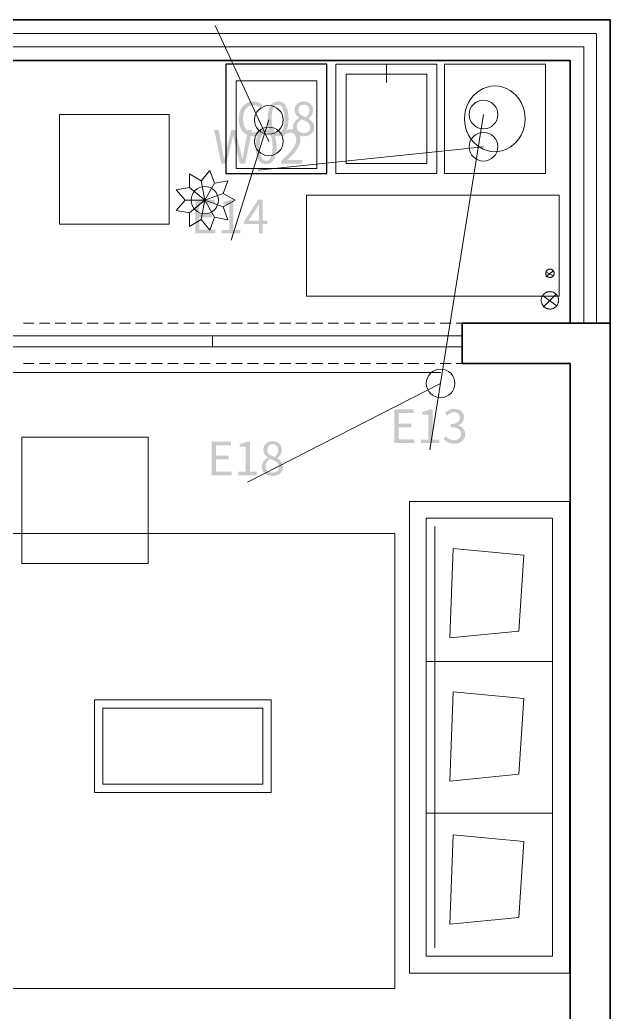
# Model space of a CAD drawing. Header units: millimetres. Extents: x -4600 to 229000, y -4300 to 19460.
# Drawn here: x 90752 to 94257, y 7580 to 13471 of the extents above; entities that cross this region are included whole.
import ezdxf

# ---------------------------------------------------------------- set-up
doc = ezdxf.new("R2010")
doc.units = ezdxf.units.MM
doc.header["$LTSCALE"] = 100
for name, color, linetype, lineweight in [('A-APPLIANCE', 4, 'Continuous', 18), ('A-CABINET', 32, 'Continuous', 25), ('A-CURTAIN', 6, 'Continuous', 13), ('A-ELEC', 1, 'Continuous', 18), ('A-EX-BEAM', 8, 'Continuous', 13), ('A-EX-SERVICE', 6, 'Continuous', 13), ('A-EX-WALL', 7, 'Continuous', 35), ('A-EX-WINDOW', 4, 'Continuous', 18), ('A-FURN', 7, 'Continuous', 18), ('A-LEADER', 8, 'Continuous', 13), ('A-NEW-DOOR', 3, 'Continuous', 18), ('A-RUG', 8, 'Continuous', 9), ('A-SANITARY', 4, 'Continuous', 18), ('A-TEXT', 7, 'Continuous', 18), ('A-WATER', 5, 'Continuous', 18), ('R2-DETAIL', 7, 'Continuous', 13), ('R2-PLANT', 3, 'Continuous', 13)]:
    doc.layers.add(name, color=color, linetype=linetype, lineweight=lineweight)

# ---------------------------------------------------------------- blocks, each defined once
blk = doc.blocks.new('SOURCE_PROPOSED')
at = {"layer": 'A-EX-BEAM'}
for p, q in [((10774.1, 9870), (10835.3, 9870)), ((10869.7, 9870), (10930.8, 9870)), ((10961.4, 9870), (11026.4, 9870)), ((11057, 9870), (11122, 9870)), ((11152.6, 9870), (11217.6, 9870)), ((11248.2, 9870), (11313.2, 9870)), ((11343.7, 9870), (11408.7, 9870)), ((11439.3, 9870), (11504.3, 9870)), ((11534.9, 9870), (11599.9, 9870)), ((11630.5, 9870), (11691.7, 9870)), ((11726.1, 9870), (11787.2, 9870)), ((11821.6, 9870), (11882.8, 9870)), ((11917.2, 9870), (11978.4, 9870)), ((12009, 9870), (12074, 9870)), ((12104.6, 9870), (12169.6, 9870)), ((12200.1, 9870), (12265.1, 9870)), ((12295.7, 9870), (12360.7, 9870)), ((12391.3, 9870), (12456.3, 9870)), ((12486.9, 9870), (12551.9, 9870)), ((12582.5, 9870), (12643.6, 9870)), ((12678.1, 9870), (12739.2, 9870)), ((12773.6, 9870), (12834.8, 9870)), ((12869.2, 9870), (12930.4, 9870)), ((12961, 9870), (13026, 9870)), ((13056.5, 9870), (13121.5, 9870)), ((13152.1, 9870), (13217.1, 9870)), ((13247.7, 9870), (13312.7, 9870)), ((13343.3, 9870), (13377.7, 9870)), ((10774.1, 9630), (10835.3, 9630)), ((10869.7, 9630), (10930.8, 9630)), ((10961.4, 9630), (11026.4, 9630)), ((11057, 9630), (11122, 9630)), ((11152.6, 9630), (11217.6, 9630)), ((11248.2, 9630), (11313.2, 9630)), ((11343.7, 9630), (11408.7, 9630)), ((11439.3, 9630), (11504.3, 9630)), ((11534.9, 9630), (11599.9, 9630)), ((11630.5, 9630), (11691.7, 9630)), ((11726.1, 9630), (11787.2, 9630)), ((11821.6, 9630), (11882.8, 9630)), ((11917.2, 9630), (11978.4, 9630)), ((12009, 9630), (12074, 9630)), ((12104.6, 9630), (12169.6, 9630)), ((12200.1, 9630), (12265.1, 9630)), ((12295.7, 9630), (12360.7, 9630)), ((12391.3, 9630), (12456.3, 9630)), ((12486.9, 9630), (12551.9, 9630)), ((12582.5, 9630), (12643.6, 9630)), ((12678.1, 9630), (12739.2, 9630)), ((12773.6, 9630), (12834.8, 9630)), ((12869.2, 9630), (12930.4, 9630)), ((12961, 9630), (13026, 9630)), ((13056.5, 9630), (13121.5, 9630)), ((13152.1, 9630), (13217.1, 9630)), ((13247.7, 9630), (13312.7, 9630)), ((13343.3, 9630), (13377.7, 9630))]:
    blk.add_line(p, q, dxfattribs=at)
at = {"layer": 'A-EX-SERVICE'}
for p, q in [((13874.7, 10145.3), (13916.8, 10179.7)), ((13920.6, 10149.1), (13874.7, 10175.9)), ((13939.7, 9973.2), (13855.6, 10034.4)), ((13859.4, 9965.6), (13935.9, 10042.1)), ((10774.1, 9870), (10835.3, 9870)), ((10869.7, 9870), (10930.8, 9870)), ((10961.4, 9870), (11026.4, 9870)), ((11057, 9870), (11122, 9870)), ((11152.6, 9870), (11217.6, 9870)), ((11248.2, 9870), (11313.2, 9870)), ((11343.7, 9870), (11408.7, 9870)), ((11439.3, 9870), (11504.3, 9870)), ((11534.9, 9870), (11599.9, 9870)), ((11630.5, 9870), (11691.7, 9870)), ((11726.1, 9870), (11787.2, 9870)), ((11821.6, 9870), (11882.8, 9870)), ((11917.2, 9870), (11978.4, 9870)), ((12009, 9870), (12074, 9870)), ((12104.6, 9870), (12169.6, 9870)), ((12200.1, 9870), (12265.1, 9870)), ((12295.7, 9870), (12360.7, 9870)), ((12391.3, 9870), (12456.3, 9870)), ((12486.9, 9870), (12551.9, 9870)), ((12582.5, 9870), (12643.6, 9870)), ((12678.1, 9870), (12739.2, 9870)), ((12773.6, 9870), (12834.8, 9870)), ((12869.2, 9870), (12930.4, 9870)), ((12961, 9870), (13026, 9870)), ((13056.5, 9870), (13121.5, 9870)), ((13152.1, 9870), (13217.1, 9870)), ((13247.7, 9870), (13312.7, 9870)), ((13343.3, 9870), (13377.7, 9870)), ((10774.1, 9630), (10835.3, 9630)), ((10869.7, 9630), (10930.8, 9630)), ((10961.4, 9630), (11026.4, 9630)), ((11057, 9630), (11122, 9630)), ((11152.6, 9630), (11217.6, 9630)), ((11248.2, 9630), (11313.2, 9630)), ((11343.7, 9630), (11408.7, 9630)), ((11439.3, 9630), (11504.3, 9630)), ((11534.9, 9630), (11599.9, 9630)), ((11630.5, 9630), (11691.7, 9630)), ((11726.1, 9630), (11787.2, 9630)), ((11821.6, 9630), (11882.8, 9630)), ((11917.2, 9630), (11978.4, 9630)), ((12009, 9630), (12074, 9630)), ((12104.6, 9630), (12169.6, 9630)), ((12200.1, 9630), (12265.1, 9630)), ((12295.7, 9630), (12360.7, 9630)), ((12391.3, 9630), (12456.3, 9630)), ((12486.9, 9630), (12551.9, 9630)), ((12582.5, 9630), (12643.6, 9630)), ((12678.1, 9630), (12739.2, 9630)), ((12773.6, 9630), (12834.8, 9630)), ((12869.2, 9630), (12930.4, 9630)), ((12961, 9630), (13026, 9630)), ((13056.5, 9630), (13121.5, 9630)), ((13152.1, 9630), (13217.1, 9630)), ((13247.7, 9630), (13312.7, 9630)), ((13343.3, 9630), (13377.7, 9630))]:
    blk.add_line(p, q, dxfattribs=at)
for points in [[(13899.6, 10191.2), (13897.9, 10191.1), (13896.2, 10190.9), (13894.6, 10190.7), (13893, 10190.3), (13891.4, 10189.8), (13889.9, 10189.2), (13888.4, 10188.5), (13887, 10187.8), (13885.7, 10186.9), (13884.4, 10186), (13883.2, 10185), (13882, 10183.9), (13880.9, 10182.7), (13879.9, 10181.5), (13879, 10180.2), (13878.1, 10178.9), (13877.3, 10177.5), (13876.7, 10176), (13876.1, 10174.5), (13875.6, 10172.9), (13875.2, 10171.3), (13874.9, 10169.7), (13874.8, 10168), (13874.7, 10166.3)], [(13874.7, 10166.3), (13874.8, 10164.6), (13874.9, 10163), (13875.2, 10161.3), (13875.6, 10159.7), (13876.1, 10158.2), (13876.7, 10156.6), (13877.3, 10155.2), (13878.1, 10153.8), (13879, 10152.4), (13879.9, 10151.1), (13880.9, 10149.9), (13882, 10148.7), (13883.2, 10147.7), (13884.4, 10146.6), (13885.7, 10145.7), (13887, 10144.9), (13888.4, 10144.1), (13889.9, 10143.4), (13891.4, 10142.8), (13893, 10142.4), (13894.6, 10142), (13896.2, 10141.7), (13897.9, 10141.5), (13899.6, 10141.5)], [(13924.4, 10166.3), (13924.4, 10168), (13924.2, 10169.7), (13923.9, 10171.3), (13923.5, 10172.9), (13923, 10174.5), (13922.5, 10176), (13921.8, 10177.5), (13921, 10178.9), (13920.2, 10180.2), (13919.2, 10181.5), (13918.2, 10182.7), (13917.1, 10183.9), (13916, 10185), (13914.8, 10186), (13913.5, 10186.9), (13912.1, 10187.8), (13910.7, 10188.5), (13909.2, 10189.2), (13907.7, 10189.8), (13906.2, 10190.3), (13904.6, 10190.7), (13902.9, 10190.9), (13901.3, 10191.1), (13899.6, 10191.2)], [(13899.6, 10141.5), (13901.3, 10141.5), (13902.9, 10141.7), (13904.6, 10142), (13906.2, 10142.4), (13907.7, 10142.8), (13909.2, 10143.4), (13910.7, 10144.1), (13912.1, 10144.9), (13913.5, 10145.7), (13914.8, 10146.6), (13916, 10147.7), (13917.1, 10148.7), (13918.2, 10149.9), (13919.2, 10151.1), (13920.2, 10152.4), (13921, 10153.8), (13921.8, 10155.2), (13922.5, 10156.6), (13923, 10158.2), (13923.5, 10159.7), (13923.9, 10161.3), (13924.2, 10163), (13924.4, 10164.6), (13924.4, 10166.3)], [(13899.6, 10057.4), (13896, 10057.2), (13892.6, 10056.9), (13889.2, 10056.3), (13885.8, 10055.5), (13882.6, 10054.5), (13879.5, 10053.3), (13876.4, 10051.9), (13873.5, 10050.3), (13870.7, 10048.5), (13868, 10046.6), (13865.5, 10044.5), (13863.1, 10042.2), (13860.8, 10039.8), (13858.7, 10037.3), (13856.8, 10034.6), (13855, 10031.8), (13853.4, 10028.9), (13852, 10025.8), (13850.8, 10022.7), (13849.8, 10019.5), (13849, 10016.1), (13848.4, 10012.7), (13848.1, 10009.3), (13848, 10005.7)], [(13951.2, 10005.7), (13951.1, 10009.3), (13950.7, 10012.7), (13950.1, 10016.1), (13949.3, 10019.5), (13948.3, 10022.7), (13947.1, 10025.8), (13945.7, 10028.9), (13944.1, 10031.8), (13942.4, 10034.6), (13940.4, 10037.3), (13938.3, 10039.8), (13936.1, 10042.2), (13933.7, 10044.5), (13931.1, 10046.6), (13928.4, 10048.5), (13925.6, 10050.3), (13922.7, 10051.9), (13919.7, 10053.3), (13916.5, 10054.5), (13913.3, 10055.5), (13910, 10056.3), (13906.6, 10056.9), (13903.1, 10057.2), (13899.6, 10057.4)], [(13848, 10005.7), (13848.1, 10002.2), (13848.4, 9998.7), (13849, 9995.3), (13849.8, 9992), (13850.8, 9988.8), (13852, 9985.6), (13853.4, 9982.6), (13855, 9979.7), (13856.8, 9976.9), (13858.7, 9974.2), (13860.8, 9971.6), (13863.1, 9969.2), (13865.5, 9967), (13868, 9964.9), (13870.7, 9962.9), (13873.5, 9961.2), (13876.4, 9959.6), (13879.5, 9958.2), (13882.6, 9957), (13885.8, 9956), (13889.2, 9955.2), (13892.6, 9954.6), (13896, 9954.2), (13899.6, 9954.1)], [(13899.6, 9954.1), (13903.1, 9954.2), (13906.6, 9954.6), (13910, 9955.2), (13913.3, 9956), (13916.5, 9957), (13919.7, 9958.2), (13922.7, 9959.6), (13925.6, 9961.2), (13928.4, 9962.9), (13931.1, 9964.9), (13933.7, 9967), (13936.1, 9969.2), (13938.3, 9971.6), (13940.4, 9974.2), (13942.4, 9976.9), (13944.1, 9979.7), (13945.7, 9982.6), (13947.1, 9985.6), (13948.3, 9988.8), (13949.3, 9992), (13950.1, 9995.3), (13950.7, 9998.7), (13951.1, 10002.2), (13951.2, 10005.7)]]:
    blk.add_lwpolyline(points, dxfattribs=at)
at = {"layer": 'A-EX-WALL'}
for p, q in [((14257, 11670.9), (7125.7, 11670.9)), ((14257, 2328.5), (14257, 11670.9)), ((14020, 11430), (7362.7, 11430)), ((14020, 9870), (14020, 11430)), ((13377.7, 9630), (13377.7, 9870)), ((13377.7, 9870), (14257, 9870)), ((14020, 9630), (13377.7, 9630)), ((14020, 2570.8), (14020, 9630))]:
    blk.add_line(p, q, dxfattribs=at)
at = {"layer": 'A-EX-WINDOW'}
for p, q in [((14176.8, 11590.6), (7206.3, 11590.6)), ((14176.8, 9870), (14176.8, 11590.6)), ((14100.3, 11510.3), (7282.6, 11510.3)), ((14100.3, 9870), (14100.3, 11510.3))]:
    blk.add_line(p, q, dxfattribs=at)
blk = doc.blocks.new('FURNITURE_INDEX')
at = {"layer": 'A-TEXT'}
h = blk.add_hatch(color=256, dxfattribs=at)
edge = h.paths.add_edge_path()
edge.add_spline(control_points=[(12138.6, 10979.8), (12164.5, 10979.8), (12184.2, 10990.2), (12200, 11008.4)], knot_values=[0, 0, 0, 0, 1, 1, 1, 1], degree=3, periodic=0)
edge.add_line((12200, 11008.4), (12186.1, 11024.5))
edge.add_spline(control_points=[(12186.1, 11024.5), (12173.3, 11010.3), (12158.8, 11001.9), (12139.7, 11001.9), (12101.5, 11001.9), (12077.5, 11033.5), (12077.5, 11084), (12077.5, 11133.9), (12102.9, 11164.8), (12140.5, 11164.8), (12157.7, 11164.8), (12170.8, 11157.1), (12181.4, 11146)], knot_values=[0, 0, 0, 0, 1, 1, 1, 2, 2, 2, 3, 3, 3, 4, 4, 4, 4], degree=3, periodic=0)
edge.add_line((12181.4, 11146), (12195.1, 11162.3))
edge.add_spline(control_points=[(12195.1, 11162.3), (12183.6, 11175.1), (12164.5, 11186.9), (12140.2, 11186.9), (12089.5, 11186.9), (12051.6, 11147.9), (12051.6, 11083.2), (12051.6, 11018.3), (12088.7, 10979.8), (12138.6, 10979.8)], knot_values=[0, 0, 0, 0, 1, 1, 1, 2, 2, 2, 3, 3, 3, 3], degree=3, periodic=0)
h = blk.add_hatch(color=256, dxfattribs=at)
edge = h.paths.add_edge_path()
edge.add_spline(control_points=[(12285.7, 10979.8), (12323.6, 10979.8), (12347.9, 11014.2), (12347.9, 11084), (12347.9, 11153.3), (12323.6, 11186.9), (12285.7, 11186.9), (12247.5, 11186.9), (12223.5, 11153.3), (12223.5, 11084), (12223.5, 11014.2), (12247.5, 10979.8), (12285.7, 10979.8)], knot_values=[0, 0, 0, 0, 1, 1, 1, 2, 2, 2, 3, 3, 3, 4, 4, 4, 4], degree=3, periodic=0)
edge = h.paths.add_edge_path(flags=0)
edge.add_spline(control_points=[(12285.7, 11000), (12263, 11000), (12247.5, 11025.4), (12247.5, 11084), (12247.5, 11142.4), (12263, 11167.2), (12285.7, 11167.2), (12308.3, 11167.2), (12323.9, 11142.4), (12323.9, 11084), (12323.9, 11025.4), (12308.3, 11000), (12285.7, 11000)], knot_values=[0, 0, 0, 0, 1, 1, 1, 2, 2, 2, 3, 3, 3, 4, 4, 4, 4], degree=3, periodic=0)
h = blk.add_hatch(color=256, dxfattribs=at)
edge = h.paths.add_edge_path()
edge.add_spline(control_points=[(12437.7, 10979.8), (12475, 10979.8), (12500.1, 11002.4), (12500.1, 11031.4), (12500.1, 11058.9), (12484, 11073.9), (12466.6, 11084)], knot_values=[0, 0, 0, 0, 1, 1, 1, 2, 2, 2, 2], degree=3, periodic=0)
edge.add_line((12466.6, 11084), (12466.6, 11085.4))
edge.add_spline(control_points=[(12466.6, 11085.4), (12478.3, 11094.7), (12493, 11112.7), (12493, 11133.7), (12493, 11164.5), (12472.3, 11186.3), (12438.2, 11186.3), (12407.1, 11186.3), (12383.4, 11165.9), (12383.4, 11135.6), (12383.4, 11114.6), (12395.9, 11099.6), (12410.4, 11089.5)], knot_values=[0, 0, 0, 0, 1, 1, 1, 2, 2, 2, 3, 3, 3, 4, 4, 4, 4], degree=3, periodic=0)
edge.add_line((12410.4, 11089.5), (12410.4, 11088.4))
edge.add_spline(control_points=[(12410.4, 11088.4), (12392.1, 11078.6), (12373.8, 11059.7), (12373.8, 11033), (12373.8, 11002.2), (12400.5, 10979.8), (12437.7, 10979.8)], knot_values=[0, 0, 0, 0, 1, 1, 1, 2, 2, 2, 2], degree=3, periodic=0)
edge = h.paths.add_edge_path(flags=0)
edge.add_spline(control_points=[(12437.9, 10998.3), (12413.9, 10998.3), (12395.9, 11013.9), (12395.9, 11035.2), (12395.9, 11054.3), (12407.4, 11070.1), (12423.5, 11080.5)], knot_values=[0, 0, 0, 0, 1, 1, 1, 2, 2, 2, 2], degree=3, periodic=0)
edge.add_spline(control_points=[(12423.5, 11080.5), (12451.8, 11069), (12476.4, 11059.2), (12476.4, 11032.2), (12476.4, 11012.3), (12461.1, 10998.3), (12437.9, 10998.3)], knot_values=[0, 0, 0, 0, 1, 1, 1, 2, 2, 2, 2], degree=3, periodic=0)
edge = h.paths.add_edge_path(flags=0)
edge.add_spline(control_points=[(12451.3, 11091.9), (12427.6, 11101.2), (12406, 11111.8), (12406, 11135.6), (12406, 11155), (12419.4, 11167.8), (12437.9, 11167.8), (12459.2, 11167.8), (12471.8, 11152.2), (12471.8, 11132.3), (12471.8, 11117.6), (12464.7, 11103.9), (12451.3, 11091.9)], knot_values=[0, 0, 0, 0, 1, 1, 1, 2, 2, 2, 3, 3, 3, 4, 4, 4, 4], degree=3, periodic=0)
at = {"layer": 'A-APPLIANCE'}
for points in [[(13272.6, 11408.3), (13872.6, 11408.3), (13872.6, 10758.3), (13272.6, 10758.3)], [(12035.9, 10788.3), (12515.9, 10788.3), (12515.9, 11308.3), (12035.9, 11308.3)], [(13752.6, 11083.3), (13751, 11108.8), (13746.4, 11133.8), (13738.9, 11158), (13728.4, 11180.8), (13715.4, 11202), (13699.8, 11221.2), (13682.1, 11238), (13662.6, 11252.2), (13641.4, 11263.5), (13619.1, 11271.7), (13596.1, 11276.7), (13572.6, 11278.3), (13549.1, 11276.7), (13526, 11271.7), (13503.7, 11263.5), (13482.6, 11252.2), (13463, 11238), (13445.3, 11221.2), (13429.8, 11202), (13416.7, 11180.8), (13406.3, 11158), (13398.7, 11133.8), (13394.1, 11108.8), (13392.6, 11083.3), (13394.1, 11057.9), (13398.7, 11032.9), (13406.3, 11008.7), (13416.7, 10985.8), (13429.8, 10964.6), (13445.3, 10945.4), (13463, 10928.6), (13482.6, 10914.5), (13503.7, 10903.2), (13526, 10895), (13549.1, 10890), (13572.6, 10888.3), (13596.1, 10890), (13619.1, 10895), (13641.4, 10903.2), (13662.6, 10914.5), (13682.1, 10928.6), (13699.8, 10945.4), (13715.4, 10964.6), (13728.4, 10985.8), (13738.9, 11008.7), (13746.4, 11032.9), (13751, 11057.9), (13752.6, 11083.3)], [(12453.8, 10630.9), (13953.8, 10630.9), (13953.8, 10030.9), (12453.8, 10030.9)]]:
    blk.add_lwpolyline(points, close=True, dxfattribs=at)
at = {"layer": 'A-CABINET'}
blk.add_lwpolyline([(11975.9, 10758.3), (12575.9, 10758.3), (12575.9, 11408.3), (11975.9, 11408.3)], close=True, dxfattribs=at)
at = {"layer": 'A-CURTAIN'}
blk.add_line((10542.1, 9576.5), (13250.3, 9576.5), dxfattribs=at)
at = {"layer": 'A-FURN'}
for p, q in [((13165.5, 7862.2), (13915.5, 7862.2)), ((13165.5, 6962.2), (13915.5, 6962.2))]:
    blk.add_line(p, q, dxfattribs=at)
for points in [[(10988.2, 11108.8), (11638.2, 11108.8), (11638.2, 10458.8), (10988.2, 10458.8)], [(10765.2, 9194.3), (11515.2, 9194.3), (11515.2, 8444.3), (10765.2, 8444.3)], [(13065.5, 8812.2), (14015.5, 8812.2), (14015.5, 6012.2), (13065.5, 6012.2)], [(13165.5, 8712.2), (13915.5, 8712.2), (13915.5, 6112.2), (13165.5, 6112.2)], [(11195.3, 7633.8), (12245.3, 7633.8), (12245.3, 7083.8), (11195.3, 7083.8)], [(11245.3, 7583.8), (12195.3, 7583.8), (12195.3, 7133.8), (11245.3, 7133.8)]]:
    blk.add_lwpolyline(points, close=True, dxfattribs=at)
at = {"layer": 'A-NEW-DOOR'}
for p, q in [((10418.5, 9795.2), (13377.7, 9795.2)), ((11896.2, 9795.2), (11896.2, 9730.6)), ((10418.5, 9730.6), (13377.7, 9730.6))]:
    blk.add_line(p, q, dxfattribs=at)
at = {"layer": 'A-RUG'}
blk.add_lwpolyline([(10128, 8621.1), (12978, 8621.1), (12978, 5921.1), (10128, 5921.1)], close=True, dxfattribs=at)
at = {"layer": 'A-SANITARY'}
blk.add_line((12929, 11408.3), (12929, 11298.3), dxfattribs=at)
for points in [[(12629, 11408.3), (13229, 11408.3), (13229, 10758.3), (12629, 10758.3)], [(12689, 11348.3), (13169, 11348.3), (13169, 10818.3), (12689, 10818.3)]]:
    blk.add_lwpolyline(points, close=True, dxfattribs=at)
at = {"layer": 'R2-DETAIL'}
blk.add_line((13215.5, 6162.2), (13215.5, 8662.2), dxfattribs=at)
for points in [[(13305.5, 8002.2), (13715.5, 8042.2), (13745.5, 8492.2), (13325.5, 8532.2)], [(13305.5, 7152.2), (13715.5, 7192.2), (13745.5, 7642.2), (13325.5, 7682.2)], [(13305.5, 6302.2), (13715.5, 6342.2), (13745.5, 6792.2), (13325.5, 6832.2)]]:
    blk.add_lwpolyline(points, close=True, dxfattribs=at)
at = {"layer": 'R2-PLANT'}
for points in [[(11850, 10600), (11829.8, 10715.2), (11760, 10755.9), (11760.3, 10675.1), (11850, 10600)], [(11850, 10600), (11908.6, 10701.3), (11881.3, 10777.3), (11829.6, 10715.2), (11850, 10600)], [(11850, 10600), (11760.4, 10675.3), (11680.9, 10661.6), (11733, 10599.9), (11850, 10600)], [(11850, 10600), (11960, 10639.9), (11987.9, 10715.7), (11908.4, 10701.4), (11850, 10600)], [(11850, 10600), (11959.9, 10559.9), (12030, 10600), (11959.9, 10640.1), (11850, 10600)], [(11850, 10600), (11733, 10600.1), (11680.9, 10538.4), (11760.4, 10524.7), (11850, 10600)], [(11850, 10600), (11760.3, 10524.9), (11760, 10444.1), (11829.8, 10484.8), (11850, 10600)], [(11850, 10600), (11829.6, 10484.8), (11881.3, 10422.7), (11908.6, 10498.7), (11850, 10600)], [(11850, 10600), (11908.4, 10498.6), (11987.9, 10484.3), (11960, 10560.1), (11850, 10600)]]:
    blk.add_lwpolyline(points, dxfattribs=at)
blk.add_circle((11850, 10600), 81, dxfattribs=at)
blk = doc.blocks.new('EQUIPMENT_POINTS')
at = {"layer": 'A-ELEC'}
for points in [[(11793.9, 10403.4), (11912.1, 10403.4), (11912.1, 10425), (11819, 10425), (11819, 10497.8), (11894.9, 10497.8), (11894.9, 10519.4), (11819, 10519.4), (11819, 10582.1), (11909.1, 10582.1), (11909.1, 10603.4), (11793.9, 10603.4), (11793.9, 10403.4)], [(12976.2, 9158), (13094.3, 9158), (13094.3, 9179.6), (13001.3, 9179.6), (13001.3, 9252.4), (13077.1, 9252.4), (13077.1, 9274), (13001.3, 9274), (13001.3, 9336.7), (13091.3, 9336.7), (13091.3, 9358), (12976.2, 9358), (12976.2, 9158)], [(11891.6, 8966.9), (12009.7, 8966.9), (12009.7, 8988.5), (11916.7, 8988.5), (11916.7, 9061.3), (11992.5, 9061.3), (11992.5, 9082.9), (11916.7, 9082.9), (11916.7, 9145.7), (12006.7, 9145.7), (12006.7, 9166.9), (11891.6, 9166.9), (11891.6, 8966.9)]]:
    blk.add_hatch(color=256, dxfattribs=at).paths.add_polyline_path(points)
h = blk.add_hatch(color=256, dxfattribs=at)
edge = h.paths.add_edge_path()
edge.add_line((11951.1, 10403.4), (12060.8, 10403.4))
edge.add_line((12060.8, 10403.4), (12060.8, 10424.2))
edge.add_line((12060.8, 10424.2), (12020.7, 10424.2))
edge.add_line((12020.7, 10424.2), (12020.7, 10603.4))
edge.add_line((12020.7, 10603.4), (12001.6, 10603.4))
edge.add_spline(control_points=[(12001.6, 10603.4), (11990.7, 10597.2), (11977.8, 10592.5), (11960.1, 10589.2)], knot_values=[0, 0, 0, 0, 1, 1, 1, 1], degree=3, periodic=0)
edge.add_line((11960.1, 10589.2), (11960.1, 10573.4))
edge.add_line((11960.1, 10573.4), (11995.8, 10573.4))
edge.add_line((11995.8, 10573.4), (11995.8, 10424.2))
edge.add_line((11995.8, 10424.2), (11951.1, 10424.2))
edge.add_line((11951.1, 10424.2), (11951.1, 10403.4))
h = blk.add_hatch(color=256, dxfattribs=at)
h.paths.add_polyline_path([(12171.3, 10403.4), (12194.8, 10403.4), (12194.8, 10458.5), (12221.5, 10458.5), (12221.5, 10478.5), (12194.8, 10478.5), (12194.8, 10603.4), (12167.2, 10603.4), (12084, 10474.9), (12084, 10458.5), (12171.3, 10458.5), (12171.3, 10403.4)])
edge = h.paths.add_edge_path(flags=0)
edge.add_line((12171.3, 10478.5), (12109.9, 10478.5))
edge.add_line((12109.9, 10478.5), (12155.5, 10546.7))
edge.add_spline(control_points=[(12155.5, 10546.7), (12161.2, 10556.5), (12166.6, 10566.6), (12171.6, 10576.1)], knot_values=[0, 0, 0, 0, 1, 1, 1, 1], degree=3, periodic=0)
edge.add_line((12171.6, 10576.1), (12172.7, 10576.1))
edge.add_spline(control_points=[(12172.7, 10576.1), (12172.1, 10566.1), (12171.3, 10549.7), (12171.3, 10539.9)], knot_values=[0, 0, 0, 0, 1, 1, 1, 1], degree=3, periodic=0)
edge.add_line((12171.3, 10539.9), (12171.3, 10478.5))
h = blk.add_hatch(color=256, dxfattribs=at)
edge = h.paths.add_edge_path()
edge.add_line((13133.3, 9158), (13243, 9158))
edge.add_line((13243, 9158), (13243, 9178.8))
edge.add_line((13243, 9178.8), (13202.9, 9178.8))
edge.add_line((13202.9, 9178.8), (13202.9, 9358))
edge.add_line((13202.9, 9358), (13183.8, 9358))
edge.add_spline(control_points=[(13183.8, 9358), (13172.9, 9351.7), (13160.1, 9347.1), (13142.3, 9343.8)], knot_values=[0, 0, 0, 0, 1, 1, 1, 1], degree=3, periodic=0)
edge.add_line((13142.3, 9343.8), (13142.3, 9328))
edge.add_line((13142.3, 9328), (13178.1, 9328))
edge.add_line((13178.1, 9328), (13178.1, 9178.8))
edge.add_line((13178.1, 9178.8), (13133.3, 9178.8))
edge.add_line((13133.3, 9178.8), (13133.3, 9158))
h = blk.add_hatch(color=256, dxfattribs=at)
edge = h.paths.add_edge_path()
edge.add_spline(control_points=[(13332.5, 9154.5), (13368.3, 9154.5), (13396.9, 9175.8), (13396.9, 9211.5), (13396.9, 9239.1), (13378.1, 9256.5), (13354.6, 9262.3)], knot_values=[0, 0, 0, 0, 1, 1, 1, 2, 2, 2, 2], degree=3, periodic=0)
edge.add_line((13354.6, 9262.3), (13354.6, 9263.6))
edge.add_spline(control_points=[(13354.6, 9263.6), (13375.9, 9271), (13390.1, 9287.4), (13390.1, 9311.6), (13390.1, 9343.3), (13365.5, 9361.6), (13331.7, 9361.6), (13308.8, 9361.6), (13291, 9351.5), (13276, 9337.8)], knot_values=[0, 0, 0, 0, 1, 1, 1, 2, 2, 2, 3, 3, 3, 3], degree=3, periodic=0)
edge.add_line((13276, 9337.8), (13289.4, 9322))
edge.add_spline(control_points=[(13289.4, 9322), (13300.9, 9333.5), (13314.8, 9341.4), (13330.9, 9341.4), (13351.9, 9341.4), (13364.7, 9328.8), (13364.7, 9309.7), (13364.7, 9288.2), (13350.8, 9271.5), (13309.3, 9271.5)], knot_values=[0, 0, 0, 0, 1, 1, 1, 2, 2, 2, 3, 3, 3, 3], degree=3, periodic=0)
edge.add_line((13309.3, 9271.5), (13309.3, 9252.4))
edge.add_spline(control_points=[(13309.3, 9252.4), (13355.7, 9252.4), (13371.5, 9236.6), (13371.5, 9212.3), (13371.5, 9189.4), (13354.9, 9175.2), (13330.9, 9175.2), (13308.2, 9175.2), (13293.2, 9186.1), (13281.5, 9198.1)], knot_values=[0, 0, 0, 0, 1, 1, 1, 2, 2, 2, 3, 3, 3, 3], degree=3, periodic=0)
edge.add_line((13281.5, 9198.1), (13268.7, 9182))
edge.add_spline(control_points=[(13268.7, 9182), (13281.8, 9167.6), (13301.4, 9154.5), (13332.5, 9154.5)], knot_values=[0, 0, 0, 0, 1, 1, 1, 1], degree=3, periodic=0)
h = blk.add_hatch(color=256, dxfattribs=at)
edge = h.paths.add_edge_path()
edge.add_line((12048.7, 8966.9), (12158.4, 8966.9))
edge.add_line((12158.4, 8966.9), (12158.4, 8987.7))
edge.add_line((12158.4, 8987.7), (12118.3, 8987.7))
edge.add_line((12118.3, 8987.7), (12118.3, 9166.9))
edge.add_line((12118.3, 9166.9), (12099.2, 9166.9))
edge.add_spline(control_points=[(12099.2, 9166.9), (12088.3, 9160.7), (12075.5, 9156), (12057.7, 9152.8)], knot_values=[0, 0, 0, 0, 1, 1, 1, 1], degree=3, periodic=0)
edge.add_line((12057.7, 9152.8), (12057.7, 9136.9))
edge.add_line((12057.7, 9136.9), (12093.5, 9136.9))
edge.add_line((12093.5, 9136.9), (12093.5, 8987.7))
edge.add_line((12093.5, 8987.7), (12048.7, 8987.7))
edge.add_line((12048.7, 8987.7), (12048.7, 8966.9))
h = blk.add_hatch(color=256, dxfattribs=at)
edge = h.paths.add_edge_path()
edge.add_spline(control_points=[(12252.5, 8963.4), (12289.9, 8963.4), (12315, 8986), (12315, 9015), (12315, 9042.5), (12298.9, 9057.5), (12281.5, 9067.6)], knot_values=[0, 0, 0, 0, 1, 1, 1, 2, 2, 2, 2], degree=3, periodic=0)
edge.add_line((12281.5, 9067.6), (12281.5, 9069))
edge.add_spline(control_points=[(12281.5, 9069), (12293.2, 9078.3), (12307.9, 9096.3), (12307.9, 9117.3), (12307.9, 9148.1), (12287.2, 9169.9), (12253.1, 9169.9), (12222, 9169.9), (12198.2, 9149.5), (12198.2, 9119.2), (12198.2, 9098.2), (12210.8, 9083.2), (12225.3, 9073.1)], knot_values=[0, 0, 0, 0, 1, 1, 1, 2, 2, 2, 3, 3, 3, 4, 4, 4, 4], degree=3, periodic=0)
edge.add_line((12225.3, 9073.1), (12225.3, 9072))
edge.add_spline(control_points=[(12225.3, 9072), (12207, 9062.2), (12188.7, 9043.3), (12188.7, 9016.6), (12188.7, 8985.8), (12215.4, 8963.4), (12252.5, 8963.4)], knot_values=[0, 0, 0, 0, 1, 1, 1, 2, 2, 2, 2], degree=3, periodic=0)
edge = h.paths.add_edge_path(flags=0)
edge.add_spline(control_points=[(12252.8, 8981.9), (12228.8, 8981.9), (12210.8, 8997.5), (12210.8, 9018.8), (12210.8, 9037.9), (12222.3, 9053.7), (12238.4, 9064.1)], knot_values=[0, 0, 0, 0, 1, 1, 1, 2, 2, 2, 2], degree=3, periodic=0)
edge.add_spline(control_points=[(12238.4, 9064.1), (12266.7, 9052.6), (12291.3, 9042.8), (12291.3, 9015.8), (12291.3, 8995.9), (12276, 8981.9), (12252.8, 8981.9)], knot_values=[0, 0, 0, 0, 1, 1, 1, 2, 2, 2, 2], degree=3, periodic=0)
edge = h.paths.add_edge_path(flags=0)
edge.add_spline(control_points=[(12266.2, 9075.5), (12242.4, 9084.8), (12220.9, 9095.5), (12220.9, 9119.2), (12220.9, 9138.6), (12234.3, 9151.4), (12252.8, 9151.4), (12274.1, 9151.4), (12286.7, 9135.8), (12286.7, 9115.9), (12286.7, 9101.2), (12279.6, 9087.5), (12266.2, 9075.5)], knot_values=[0, 0, 0, 0, 1, 1, 1, 2, 2, 2, 3, 3, 3, 4, 4, 4, 4], degree=3, periodic=0)
at = {"layer": 'A-WATER'}
h = blk.add_hatch(color=256, dxfattribs=at)
edge = h.paths.add_edge_path()
edge.add_line((11948.5, 10817.6), (11978.5, 10817.6))
edge.add_line((11978.5, 10817.6), (12008.2, 10938.2))
edge.add_spline(control_points=[(12008.2, 10938.2), (12011.5, 10954.1), (12015.3, 10968.5), (12018.3, 10983.8)], knot_values=[0, 0, 0, 0, 1, 1, 1, 1], degree=3, periodic=0)
edge.add_line((12018.3, 10983.8), (12019.4, 10983.8))
edge.add_spline(control_points=[(12019.4, 10983.8), (12022.7, 10968.5), (12025.7, 10954.1), (12029.2, 10938.2)], knot_values=[0, 0, 0, 0, 1, 1, 1, 1], degree=3, periodic=0)
edge.add_line((12029.2, 10938.2), (12059.5, 10817.6))
edge.add_line((12059.5, 10817.6), (12090.1, 10817.6))
edge.add_line((12090.1, 10817.6), (12131.3, 11017.6))
edge.add_line((12131.3, 11017.6), (12107.3, 11017.6))
edge.add_line((12107.3, 11017.6), (12085.7, 10908.8))
edge.add_spline(control_points=[(12085.7, 10908.8), (12082.2, 10887.2), (12078.3, 10865.7), (12074.8, 10843.8)], knot_values=[0, 0, 0, 0, 1, 1, 1, 1], degree=3, periodic=0)
edge.add_line((12074.8, 10843.8), (12073.2, 10843.8))
edge.add_spline(control_points=[(12073.2, 10843.8), (12068.2, 10865.7), (12063.9, 10887.5), (12059, 10908.8)], knot_values=[0, 0, 0, 0, 1, 1, 1, 1], degree=3, periodic=0)
edge.add_line((12059, 10908.8), (12031.1, 11017.6))
edge.add_line((12031.1, 11017.6), (12007.9, 11017.6))
edge.add_line((12007.9, 11017.6), (11980.4, 10908.8))
edge.add_spline(control_points=[(11980.4, 10908.8), (11975.5, 10887.2), (11970.6, 10865.7), (11966.2, 10843.8)], knot_values=[0, 0, 0, 0, 1, 1, 1, 1], degree=3, periodic=0)
edge.add_line((11966.2, 10843.8), (11965.1, 10843.8))
edge.add_spline(control_points=[(11965.1, 10843.8), (11961, 10865.7), (11957.2, 10887.2), (11953.1, 10908.8)], knot_values=[0, 0, 0, 0, 1, 1, 1, 1], degree=3, periodic=0)
edge.add_line((11953.1, 10908.8), (11932.1, 11017.6))
edge.add_line((11932.1, 11017.6), (11906.2, 11017.6))
edge.add_line((11906.2, 11017.6), (11948.5, 10817.6))
h = blk.add_hatch(color=256, dxfattribs=at)
edge = h.paths.add_edge_path()
edge.add_spline(control_points=[(12214.5, 10814.1), (12252.4, 10814.1), (12276.7, 10848.5), (12276.7, 10918.3), (12276.7, 10987.6), (12252.4, 11021.2), (12214.5, 11021.2), (12176.3, 11021.2), (12152.3, 10987.6), (12152.3, 10918.3), (12152.3, 10848.5), (12176.3, 10814.1), (12214.5, 10814.1)], knot_values=[0, 0, 0, 0, 1, 1, 1, 2, 2, 2, 3, 3, 3, 4, 4, 4, 4], degree=3, periodic=0)
edge = h.paths.add_edge_path(flags=0)
edge.add_spline(control_points=[(12214.5, 10834.3), (12191.8, 10834.3), (12176.3, 10859.7), (12176.3, 10918.3), (12176.3, 10976.7), (12191.8, 11001.5), (12214.5, 11001.5), (12237.1, 11001.5), (12252.7, 10976.7), (12252.7, 10918.3), (12252.7, 10859.7), (12237.1, 10834.3), (12214.5, 10834.3)], knot_values=[0, 0, 0, 0, 1, 1, 1, 2, 2, 2, 3, 3, 3, 4, 4, 4, 4], degree=3, periodic=0)
h = blk.add_hatch(color=256, dxfattribs=at)
edge = h.paths.add_edge_path()
edge.add_line((12302.1, 10817.6), (12427.9, 10817.6))
edge.add_line((12427.9, 10817.6), (12427.9, 10839.2))
edge.add_line((12427.9, 10839.2), (12372.5, 10839.2))
edge.add_spline(control_points=[(12372.5, 10839.2), (12362.4, 10839.2), (12350.1, 10838.1), (12339.7, 10837.3)], knot_values=[0, 0, 0, 0, 1, 1, 1, 1], degree=3, periodic=0)
edge.add_spline(control_points=[(12339.7, 10837.3), (12386.7, 10881.8), (12418.3, 10922.4), (12418.3, 10962.5), (12418.3, 10998), (12395.7, 11021.2), (12359.9, 11021.2), (12334.5, 11021.2), (12317.1, 11009.7), (12301, 10992)], knot_values=[0, 0, 0, 0, 1, 1, 1, 2, 2, 2, 3, 3, 3, 3], degree=3, periodic=0)
edge.add_line((12301, 10992), (12315.4, 10977.8))
edge.add_spline(control_points=[(12315.4, 10977.8), (12326.6, 10991.2), (12340.5, 11001), (12356.9, 11001), (12381.7, 11001), (12393.8, 10984.4), (12393.8, 10961.4), (12393.8, 10927.1), (12364.8, 10887.2), (12302.1, 10832.4)], knot_values=[0, 0, 0, 0, 1, 1, 1, 2, 2, 2, 3, 3, 3, 3], degree=3, periodic=0)
edge.add_line((12302.1, 10832.4), (12302.1, 10817.6))
at = {"layer": 'A-ELEC'}
for centre in [(13505.1, 11108.8), (12230.7, 11077), (13250.3, 9512.8)]:
    blk.add_circle(centre, 85, dxfattribs=at)
at = {"layer": 'A-LEADER'}
for points in [[(12230.7, 10949.5), (11912.1, 11637.9)], [(12230.7, 11077), (12007.7, 10363.4)], [(13505.1, 11108.8), (13186.5, 9118)], [(13505.1, 10917.6), (12167, 10777.6)], [(13250.3, 9512.8), (12103.3, 8926.9)]]:
    blk.add_lwpolyline(points, dxfattribs=at)
at = {"layer": 'A-WATER'}
for centre in [(12230.7, 10949.5), (13505.1, 10917.6)]:
    blk.add_circle(centre, 85, dxfattribs=at)
blk = doc.blocks.new('A03_SHEET')
for name in ['EQUIPMENT_POINTS', 'SOURCE_PROPOSED', 'FURNITURE_INDEX']:
    blk.add_blockref(name, (0, 1800))

msp = doc.modelspace()

# ---------------------------------------------------------------- block references
msp.add_blockref('A03_SHEET', (80000, 0))

doc.saveas('drawing.dxf')
